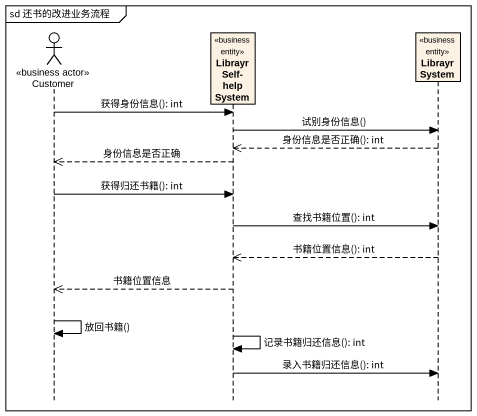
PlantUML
@startuml
mainframe sd 还书的改进业务流程
hide footbox
actor Customer <<business actor>>
participant "LibrayrSelf-helpSystem" as LibrayrSelf_helpSystem <<business entity>>
participant LibrayrSystem <<business entity>>

Customer -> LibrayrSelf_helpSystem : 获得身份信息(): int
LibrayrSelf_helpSystem -> LibrayrSystem : 试别身份信息()
LibrayrSystem -->> LibrayrSelf_helpSystem : 身份信息是否正确(): int
LibrayrSelf_helpSystem -->> Customer : 身份信息是否正确
Customer -> LibrayrSelf_helpSystem : 获得归还书籍(): int
LibrayrSelf_helpSystem -> LibrayrSystem : 查找书籍位置(): int
LibrayrSystem -->> LibrayrSelf_helpSystem : 书籍位置信息(): int
LibrayrSelf_helpSystem -->> Customer : 书籍位置信息
Customer -> Customer : 放回书籍()
LibrayrSelf_helpSystem -> LibrayrSelf_helpSystem : 记录书籍归还信息(): int
LibrayrSelf_helpSystem -> LibrayrSystem : 录入书籍归还信息(): int
@enduml
